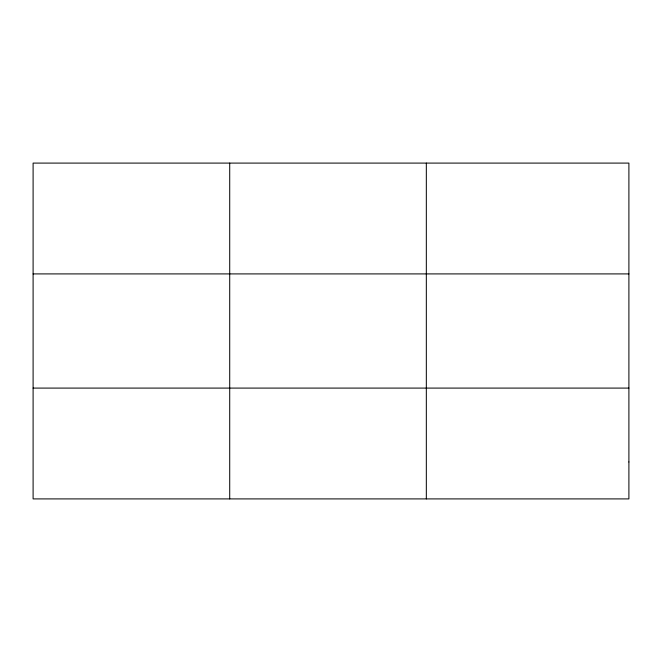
<?xml version="1.0" encoding="UTF-8"?>
<svg xmlns="http://www.w3.org/2000/svg" width="662" height="662" viewBox="0 0 662 662"><rect width="100%" height="100%" fill="white"/><g stroke="black" fill="none" stroke-linecap="round" stroke-linejoin="round"><path stroke-width="0.99" d="M229.714 163.092L229.714 498.908M426.328 163.092L426.328 498.908M33.1 273.911L628.9 273.911M33.1 388.089L628.9 388.089M628.9 461.968L628.9 498.908L33.1 498.908L33.1 163.092L628.9 163.092L628.9 461.968"/></g></svg>
